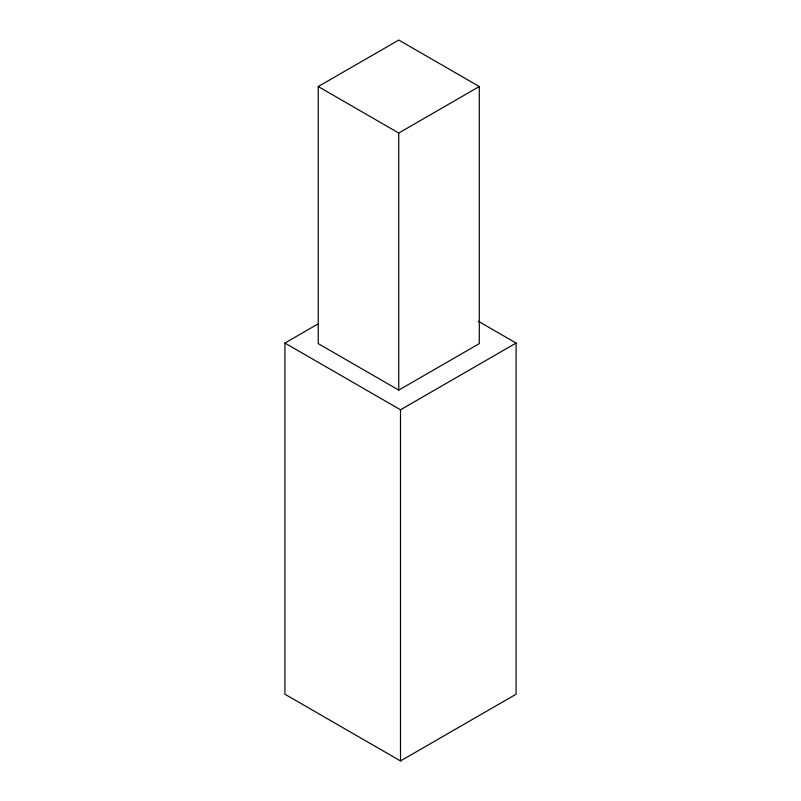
<?xml version="1.0" encoding="UTF-8"?>
<svg xmlns="http://www.w3.org/2000/svg" width="801" height="801" viewBox="0 0 801 801"><rect width="100%" height="100%" fill="white"/><g stroke="black" fill="none" stroke-linecap="round" stroke-linejoin="round"><path stroke-width="1.2" d="M318.237 86.538L398.758 40.05L479.288 86.538L479.288 343.619L398.758 390.117L318.237 343.619L318.237 86.538L398.758 133.036L479.288 86.538M478.277 321.231L516.084 343.058L516.084 694.217L400.5 760.95L284.916 694.217L284.916 343.058L318.408 323.724M284.916 343.058L400.5 409.792L516.084 343.058M400.5 409.792L400.5 760.95M398.758 133.036L398.758 390.117"/></g></svg>
